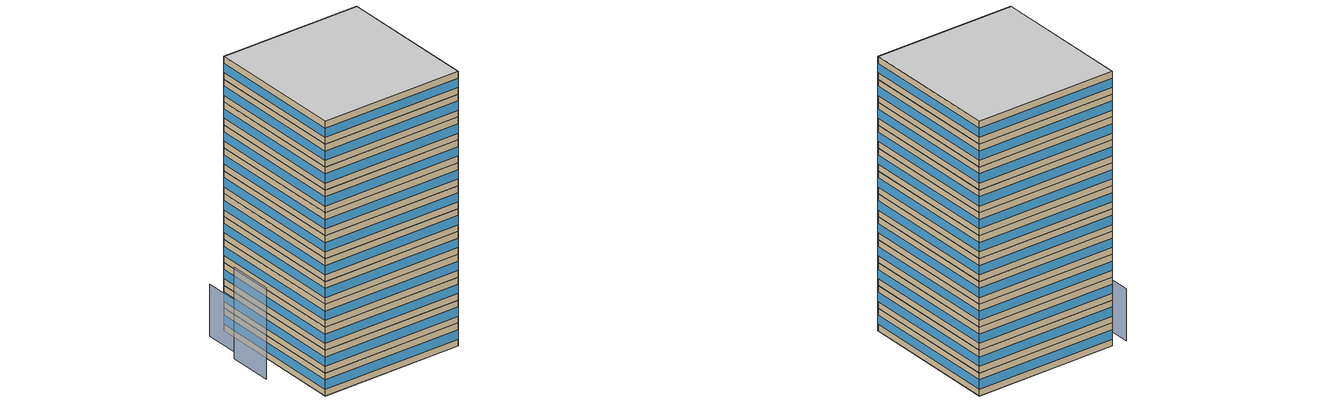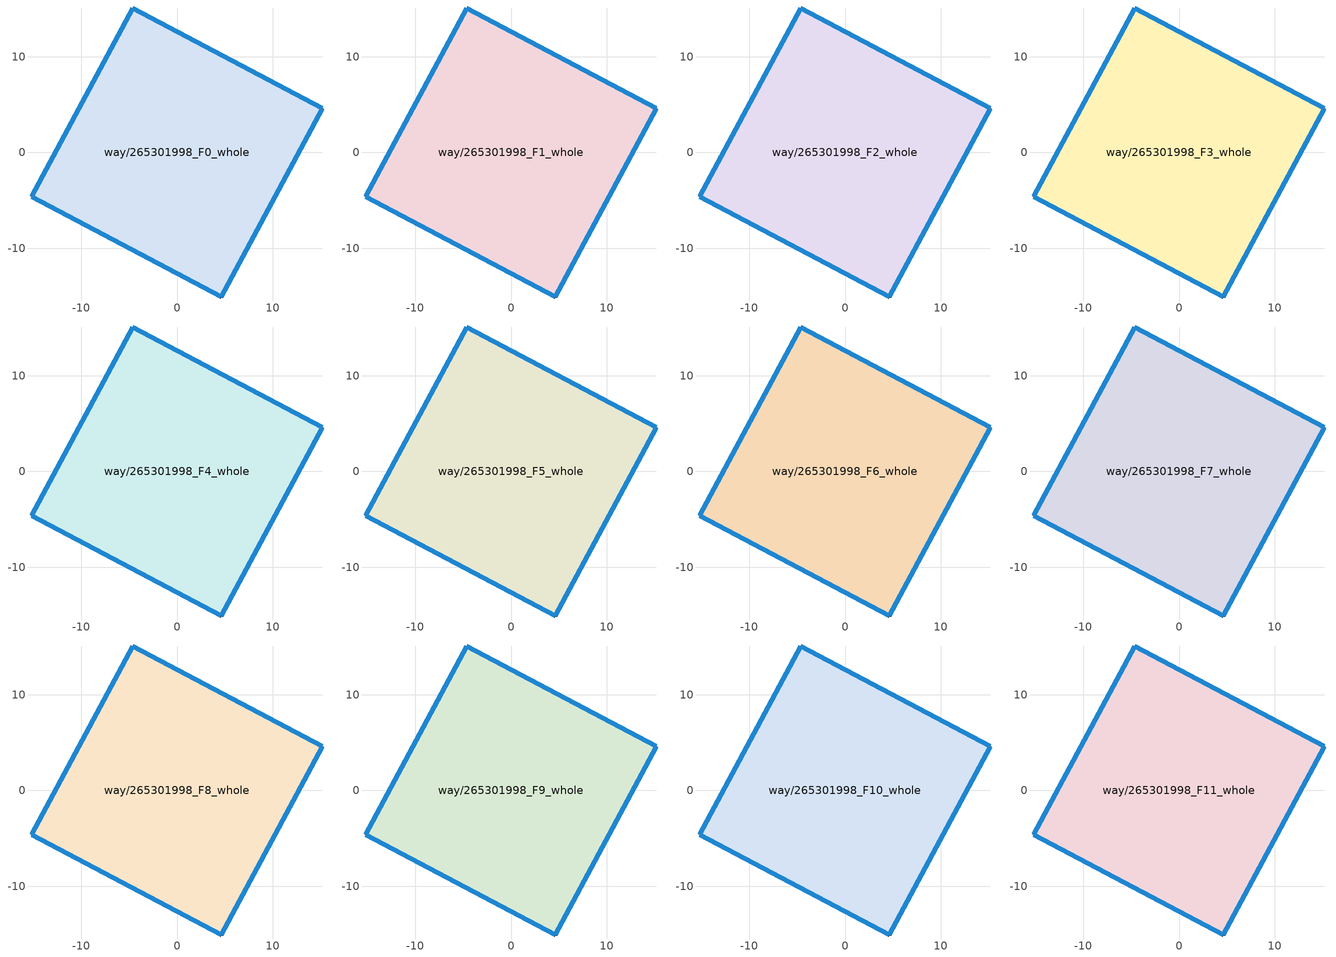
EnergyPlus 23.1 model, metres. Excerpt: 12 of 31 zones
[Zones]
way/265301998_F0_whole
 floor ground (Floor_Construction): 4.64,-15.07 15.14,4.6 -4.64,15.07 -15.14,-4.6 z0
 wall outside (Wall_Construction): 4.64,-15.07 -15.14,-4.6 -4.64,15.07 15.14,4.6 4.64,-15.07 z0:3.5
 window (Window_Construction): 4.63,-15.07 -15.13,-4.6 / -15.14,-4.59 -4.64,15.06 / -4.63,15.07 15.13,4.6 / 15.14,4.59 4.64,-15.06 z1.05:2.45
way/265301998_F1_whole
 floor to way/265301998_F0_whole (Floor_Construction): 4.64,-15.07 15.14,4.6 -4.64,15.07 -15.14,-4.6 z3.5
 wall outside (Wall_Construction): 4.64,-15.07 -15.14,-4.6 -4.64,15.07 15.14,4.6 4.64,-15.07 z3.5:7
 window (Window_Construction): 4.63,-15.07 -15.13,-4.6 / -15.14,-4.59 -4.64,15.06 / -4.63,15.07 15.13,4.6 / 15.14,4.59 4.64,-15.06 z4.55:5.95
way/265301998_F2_whole
 floor to way/265301998_F1_whole (Floor_Construction): 4.64,-15.07 15.14,4.6 -4.64,15.07 -15.14,-4.6 z7
 wall outside (Wall_Construction): 4.64,-15.07 -15.14,-4.6 -4.64,15.07 15.14,4.6 4.64,-15.07 z7:10.5
 window (Window_Construction): 4.63,-15.07 -15.13,-4.6 / -15.14,-4.59 -4.64,15.06 / -4.63,15.07 15.13,4.6 / 15.14,4.59 4.64,-15.06 z8.05:9.45
way/265301998_F3_whole
 floor to way/265301998_F2_whole (Floor_Construction): 4.64,-15.07 15.14,4.6 -4.64,15.07 -15.14,-4.6 z10.5
 wall outside (Wall_Construction): 4.64,-15.07 -15.14,-4.6 -4.64,15.07 15.14,4.6 4.64,-15.07 z10.5:14
 window (Window_Construction): 4.63,-15.07 -15.13,-4.6 / -15.14,-4.59 -4.64,15.06 / -4.63,15.07 15.13,4.6 / 15.14,4.59 4.64,-15.06 z11.55:12.95
way/265301998_F4_whole
 floor to way/265301998_F3_whole (Floor_Construction): 4.64,-15.07 15.14,4.6 -4.64,15.07 -15.14,-4.6 z14
 wall outside (Wall_Construction): 4.64,-15.07 -15.14,-4.6 -4.64,15.07 15.14,4.6 4.64,-15.07 z14:17.5
 window (Window_Construction): 4.63,-15.07 -15.13,-4.6 / -15.14,-4.59 -4.64,15.06 / -4.63,15.07 15.13,4.6 / 15.14,4.59 4.64,-15.06 z15.05:16.45
way/265301998_F5_whole
 floor to way/265301998_F4_whole (Floor_Construction): 4.64,-15.07 15.14,4.6 -4.64,15.07 -15.14,-4.6 z17.5
 wall outside (Wall_Construction): 4.64,-15.07 -15.14,-4.6 -4.64,15.07 15.14,4.6 4.64,-15.07 z17.5:21
 window (Window_Construction): 4.63,-15.07 -15.13,-4.6 / -15.14,-4.59 -4.64,15.06 / -4.63,15.07 15.13,4.6 / 15.14,4.59 4.64,-15.06 z18.55:19.95
way/265301998_F6_whole
 floor to way/265301998_F5_whole (Floor_Construction): 4.64,-15.07 15.14,4.6 -4.64,15.07 -15.14,-4.6 z21
 wall outside (Wall_Construction): 4.64,-15.07 -15.14,-4.6 -4.64,15.07 15.14,4.6 4.64,-15.07 z21:24.5
 window (Window_Construction): 4.63,-15.07 -15.13,-4.6 / -15.14,-4.59 -4.64,15.06 / -4.63,15.07 15.13,4.6 / 15.14,4.59 4.64,-15.06 z22.05:23.45
way/265301998_F7_whole
 floor to way/265301998_F6_whole (Floor_Construction): 4.64,-15.07 15.14,4.6 -4.64,15.07 -15.14,-4.6 z24.5
 wall outside (Wall_Construction): 4.64,-15.07 -15.14,-4.6 -4.64,15.07 15.14,4.6 4.64,-15.07 z24.5:28
 window (Window_Construction): 4.63,-15.07 -15.13,-4.6 / -15.14,-4.59 -4.64,15.06 / -4.63,15.07 15.13,4.6 / 15.14,4.59 4.64,-15.06 z25.55:26.95
way/265301998_F8_whole
 floor to way/265301998_F7_whole (Floor_Construction): 4.64,-15.07 15.14,4.6 -4.64,15.07 -15.14,-4.6 z28
 wall outside (Wall_Construction): 4.64,-15.07 -15.14,-4.6 -4.64,15.07 15.14,4.6 4.64,-15.07 z28:31.5
 window (Window_Construction): 4.63,-15.07 -15.13,-4.6 / -15.14,-4.59 -4.64,15.06 / -4.63,15.07 15.13,4.6 / 15.14,4.59 4.64,-15.06 z29.05:30.45
way/265301998_F9_whole
 floor to way/265301998_F8_whole (Floor_Construction): 4.64,-15.07 15.14,4.6 -4.64,15.07 -15.14,-4.6 z31.5
 wall outside (Wall_Construction): 4.64,-15.07 -15.14,-4.6 -4.64,15.07 15.14,4.6 4.64,-15.07 z31.5:35
 window (Window_Construction): 4.63,-15.07 -15.13,-4.6 / -15.14,-4.59 -4.64,15.06 / -4.63,15.07 15.13,4.6 / 15.14,4.59 4.64,-15.06 z32.55:33.95
way/265301998_F10_whole
 floor to way/265301998_F9_whole (Floor_Construction): 4.64,-15.07 15.14,4.6 -4.64,15.07 -15.14,-4.6 z35
 wall outside (Wall_Construction): 4.64,-15.07 -15.14,-4.6 -4.64,15.07 15.14,4.6 4.64,-15.07 z35:38.5
 window (Window_Construction): 4.63,-15.07 -15.13,-4.6 / -15.14,-4.59 -4.64,15.06 / -4.63,15.07 15.13,4.6 / 15.14,4.59 4.64,-15.06 z36.05:37.45
way/265301998_F11_whole
 floor to way/265301998_F10_whole (Floor_Construction): 4.64,-15.07 15.14,4.6 -4.64,15.07 -15.14,-4.6 z38.5
 wall outside (Wall_Construction): 4.64,-15.07 -15.14,-4.6 -4.64,15.07 15.14,4.6 4.64,-15.07 z38.5:42
 window (Window_Construction): 4.63,-15.07 -15.13,-4.6 / -15.14,-4.59 -4.64,15.06 / -4.63,15.07 15.13,4.6 / 15.14,4.59 4.64,-15.06 z39.55:40.95
 ceiling to way/265301998_F12_whole (Floor_Construction): 15.14,4.6 4.64,-15.07 -15.14,-4.6 -4.64,15.07 z42
shading: -10.94,10.65 -14.26,4.39 z0:14; -6.72,16.13 -9.91,10.09 z0:7.9
[Building]
OpenUBEM_Building: North Axis=0; Terrain=City; Solar Distribution=FullExterior
[Site:Location]
New.York-Central.Park.Obs-Belvedere.Castle: Latitude=40.77889; Longitude=-73.9692; Time Zone=-5; Elevation=48
[SizingPeriod:WeatherFileDays]
AnnualSizingPeriod: Begin Month=1; Begin Day of Month=1; End Month=12; End Day of Month=31; Day of Week for Start Day=Monday; Use Weather File Daylight Saving Period=No; Use Weather File Rain and Snow Indicators=No
[SITE:WATERMAINSTEMPERATURE]
Calculation Method=CorrelationFromWeatherFile
[MATERIAL:NOMASS] Roughness=MediumRough; Thermal Absorptance=0.9; Solar Absorptance=0.7; Visible Absorptance=0.7
Name | Thermal Resistance
Wall_Assembly | 2.75482
Floor_Assembly | 3.08642
[WINDOWMATERIAL:SIMPLEGLAZINGSYSTEM]
Window_Material: UFactor=2.044; Solar Heat Gain Coefficient=0.36; Visible Transmittance=0.6
[CONSTRUCTION]
Wall_Construction: Wall_Assembly
Floor_Construction: Floor_Assembly
Window_Construction: Window_Material
[ZONE] Type=1; Multiplier=1; Ceiling Height=autocalculate; Volume=autocalculate; Floor Area=autocalculate; Part of Total Floor Area=Yes
way/265301998_F0_whole; way/265301998_F1_whole; way/265301998_F2_whole; way/265301998_F3_whole; way/265301998_F4_whole; way/265301998_F5_whole; way/265301998_F6_whole; way/265301998_F7_whole; way/265301998_F8_whole; way/265301998_F9_whole; way/265301998_F10_whole; way/265301998_F11_whole
[PEOPLE] Number of People Schedule=Occupancy_Schedule_TallBuilding; Number of People Calculation Method=People/Area; People per Floor Area=0.0538213; Fraction Radiant=0.3; Sensible Heat Fraction=autocalculate; Activity Level Schedule=Activity_Level; Carbon Dioxide Generation Rate=3.82e-08; Enable ASHRAE 55 Comfort Warnings=No; Mean Radiant Temperature Calculation Type=ZoneAveraged; Clothing Insulation Calculation Method=ClothingInsulationSchedule; Cold Stress Temperature Threshold=15.56; Heat Stress Temperature Threshold=30
Name | Zone or ZoneList or Space or SpaceList
People_way/265301998_F0_whole | way/265301998_F0_whole
People_way/265301998_F1_whole | way/265301998_F1_whole
People_way/265301998_F2_whole | way/265301998_F2_whole
People_way/265301998_F3_whole | way/265301998_F3_whole
People_way/265301998_F4_whole | way/265301998_F4_whole
People_way/265301998_F5_whole | way/265301998_F5_whole
People_way/265301998_F6_whole | way/265301998_F6_whole
People_way/265301998_F7_whole | way/265301998_F7_whole
People_way/265301998_F8_whole | way/265301998_F8_whole
People_way/265301998_F9_whole | way/265301998_F9_whole
People_way/265301998_F10_whole | way/265301998_F10_whole
People_way/265301998_F11_whole | way/265301998_F11_whole
[LIGHTS] Schedule=Lighting_Schedule_TallBuilding; Design Level Calculation Method=Watts/Area; Watts per Zone Floor Area=10.76; Return Air Fraction=0; Fraction Radiant=0.42; Fraction Visible=0; Fraction Replaceable=1; EndUse Subcategory=General; Return Air Fraction Calculated from Plenum Temperature=No; Return Air Fraction Function of Plenum Temperature Coefficient 1=0; Return Air Fraction Function of Plenum Temperature Coefficient 2=0
Name | Zone or ZoneList or Space or SpaceList
Lights_way/265301998_F0_whole | way/265301998_F0_whole
Lights_way/265301998_F1_whole | way/265301998_F1_whole
Lights_way/265301998_F2_whole | way/265301998_F2_whole
Lights_way/265301998_F3_whole | way/265301998_F3_whole
Lights_way/265301998_F4_whole | way/265301998_F4_whole
Lights_way/265301998_F5_whole | way/265301998_F5_whole
Lights_way/265301998_F6_whole | way/265301998_F6_whole
Lights_way/265301998_F7_whole | way/265301998_F7_whole
Lights_way/265301998_F8_whole | way/265301998_F8_whole
Lights_way/265301998_F9_whole | way/265301998_F9_whole
Lights_way/265301998_F10_whole | way/265301998_F10_whole
Lights_way/265301998_F11_whole | way/265301998_F11_whole
[ELECTRICEQUIPMENT] Schedule=Equipment_Schedule_TallBuilding; Design Level Calculation Method=Watts/Area; Watts per Zone Floor Area=10.76; Fraction Latent=0; Fraction Radiant=0.5; Fraction Lost=0; EndUse Subcategory=General
Name | Zone or ZoneList or Space or SpaceList
Equipment_way/265301998_F0_whole | way/265301998_F0_whole
Equipment_way/265301998_F1_whole | way/265301998_F1_whole
Equipment_way/265301998_F2_whole | way/265301998_F2_whole
Equipment_way/265301998_F3_whole | way/265301998_F3_whole
Equipment_way/265301998_F4_whole | way/265301998_F4_whole
Equipment_way/265301998_F5_whole | way/265301998_F5_whole
Equipment_way/265301998_F6_whole | way/265301998_F6_whole
Equipment_way/265301998_F7_whole | way/265301998_F7_whole
Equipment_way/265301998_F8_whole | way/265301998_F8_whole
Equipment_way/265301998_F9_whole | way/265301998_F9_whole
Equipment_way/265301998_F10_whole | way/265301998_F10_whole
Equipment_way/265301998_F11_whole | way/265301998_F11_whole
[ZONEINFILTRATION:DESIGNFLOWRATE] Schedule=Infiltration_Schedule_TallBuilding; Design Flow Rate Calculation Method=Flow/ExteriorWallArea; Flow Rate per Exterior Surface Area=0.000285; Constant Term Coefficient=1; Temperature Term Coefficient=0; Velocity Term Coefficient=0; Velocity Squared Term Coefficient=0
Name | Zone or ZoneList or Space or SpaceList
Infiltration_way/265301998_F0_whole | way/265301998_F0_whole
Infiltration_way/265301998_F1_whole | way/265301998_F1_whole
Infiltration_way/265301998_F2_whole | way/265301998_F2_whole
Infiltration_way/265301998_F3_whole | way/265301998_F3_whole
Infiltration_way/265301998_F4_whole | way/265301998_F4_whole
Infiltration_way/265301998_F5_whole | way/265301998_F5_whole
Infiltration_way/265301998_F6_whole | way/265301998_F6_whole
Infiltration_way/265301998_F7_whole | way/265301998_F7_whole
Infiltration_way/265301998_F8_whole | way/265301998_F8_whole
Infiltration_way/265301998_F9_whole | way/265301998_F9_whole
Infiltration_way/265301998_F10_whole | way/265301998_F10_whole
Infiltration_way/265301998_F11_whole | way/265301998_F11_whole
[HVACTEMPLATE:THERMOSTAT] Heating Setpoint Schedule=Heating_Setpoint_TallBuilding; Cooling Setpoint Schedule=Cooling_Setpoint_TallBuilding
way/265301998_F0_whole_Thermostat; way/265301998_F1_whole_Thermostat; way/265301998_F2_whole_Thermostat; way/265301998_F3_whole_Thermostat; way/265301998_F4_whole_Thermostat; way/265301998_F5_whole_Thermostat; way/265301998_F6_whole_Thermostat; way/265301998_F7_whole_Thermostat; way/265301998_F8_whole_Thermostat; way/265301998_F9_whole_Thermostat; way/265301998_F10_whole_Thermostat; way/265301998_F11_whole_Thermostat; way/265301998_F12_whole_Thermostat; way/265301998_F13_whole_Thermostat; way/265301998_F14_whole_Thermostat; way/265301998_F15_whole_Thermostat; way/265301998_F16_whole_Thermostat; way/265301998_F17_whole_Thermostat; way/265301998_F18_whole_Thermostat; way/265301998_F19_whole_Thermostat; way/265301998_F20_whole_Thermostat; way/265301998_F21_whole_Thermostat; way/265301998_F22_whole_Thermostat; way/265301998_F23_whole_Thermostat; way/265301998_F24_whole_Thermostat; way/265301998_F25_whole_Thermostat; way/265301998_F26_whole_Thermostat; way/265301998_F27_whole_Thermostat; way/265301998_F28_whole_Thermostat; way/265301998_F29_whole_Thermostat; way/265301998_F30_whole_Thermostat
[HVACTEMPLATE:ZONE:VAV] Template VAV System=way/265301998_VAV_Sys; Supply Air Maximum Flow Rate=autosize; Zone Minimum Air Flow Input Method=Constant; Constant Minimum Air Flow Fraction=0.3; Outdoor Air Method=Flow/Person; Outdoor Air Flow Rate per Person=0.01; Outdoor Air Flow Rate per Zone Floor Area=0; Outdoor Air Flow Rate per Zone=0; Reheat Coil Type=HotWater; Damper Heating Action=Reverse; Baseboard Heating Type=None; Baseboard Heating Capacity=autosize; Zone Cooling Design Supply Air Temperature Input Method=SystemSupplyAirTemperature; Zone Cooling Design Supply Air Temperature=12.8; Zone Cooling Design Supply Air Temperature Difference=11.11; Zone Heating Design Supply Air Temperature Input Method=SupplyAirTemperature; Zone Heating Design Supply Air Temperature=50; Zone Heating Design Supply Air Temperature Difference=30
Name | Template Thermostat
way/265301998_F0_whole | way/265301998_F0_whole_Thermostat
way/265301998_F1_whole | way/265301998_F1_whole_Thermostat
way/265301998_F2_whole | way/265301998_F2_whole_Thermostat
way/265301998_F3_whole | way/265301998_F3_whole_Thermostat
way/265301998_F4_whole | way/265301998_F4_whole_Thermostat
way/265301998_F5_whole | way/265301998_F5_whole_Thermostat
way/265301998_F6_whole | way/265301998_F6_whole_Thermostat
way/265301998_F7_whole | way/265301998_F7_whole_Thermostat
way/265301998_F8_whole | way/265301998_F8_whole_Thermostat
way/265301998_F9_whole | way/265301998_F9_whole_Thermostat
way/265301998_F10_whole | way/265301998_F10_whole_Thermostat
way/265301998_F11_whole | way/265301998_F11_whole_Thermostat
[HVACTEMPLATE:SYSTEM:VAV]
way/265301998_VAV_Sys: Supply Fan Maximum Flow Rate=autosize; Supply Fan Minimum Flow Rate=autosize; Supply Fan Total Efficiency=0.6084; Supply Fan Delta Pressure=1389.42; Supply Fan Motor Efficiency=0.9; Supply Fan Motor in Air Stream Fraction=1; Cooling Coil Type=ChilledWater; Cooling Coil Design Setpoint=12.8; Heating Coil Type=HotWater; Heating Coil Design Setpoint=10; Gas Heating Coil Efficiency=0.8; Gas Heating Coil Parasitic Electric Load=0; Preheat Coil Type=None; Preheat Coil Design Setpoint=7.2; Gas Preheat Coil Efficiency=0.8; Gas Preheat Coil Parasitic Electric Load=0; Maximum Outdoor Air Flow Rate=autosize; Minimum Outdoor Air Flow Rate=autosize; Minimum Outdoor Air Control Type=ProportionalMinimum; Economizer Type=DifferentialDryBulb; Economizer Lockout=NoLockout; Supply Fan Placement=DrawThrough; Supply Fan PartLoad Power Coefficients=InletVaneDampers; Night Cycle Control=StayOff; Heat Recovery Type=None; Sensible Heat Recovery Effectiveness=0.7; Latent Heat Recovery Effectiveness=0.65; Cooling Coil Setpoint Reset Type=Warmest; Heating Coil Setpoint Reset Type=None; Dehumidification Control Type=None; Dehumidification Setpoint=60; Humidifier Type=None; Humidifier Rated Capacity=1e-06; Humidifier Rated Electric Power=autosize; Humidifier Setpoint=30; Sizing Option=NonCoincident; Return Fan=No; Return Fan Total Efficiency=0.7; Return Fan Delta Pressure=500; Return Fan Motor Efficiency=0.9; Return Fan Motor in Air Stream Fraction=1; Return Fan PartLoad Power Coefficients=InletVaneDampers
[HVACTEMPLATE:PLANT:CHILLEDWATERLOOP]
OpenUBEM_CHW_Loop: Pump Control Type=Intermittent; Chiller Plant Operation Scheme Type=Default; Chilled Water Design Setpoint=6.67; Chilled Water Pump Configuration=ConstantPrimaryNoSecondary; Primary Chilled Water Pump Rated Head=179352; Secondary Chilled Water Pump Rated Head=179352; Condenser Plant Operation Scheme Type=Default; Condenser Water Design Setpoint=29.4; Condenser Water Pump Rated Head=179352; Chilled Water Setpoint Reset Type=None; Chilled Water Setpoint at Outdoor DryBulb Low=12.2; Chilled Water Reset Outdoor DryBulb Low=15.6; Chilled Water Setpoint at Outdoor DryBulb High=6.7; Chilled Water Reset Outdoor DryBulb High=26.7; Chilled Water Primary Pump Type=SinglePump; Chilled Water Secondary Pump Type=SinglePump; Condenser Water Pump Type=SinglePump; Chilled Water Supply Side Bypass Pipe=Yes; Chilled Water Demand Side Bypass Pipe=Yes; Condenser Water Supply Side Bypass Pipe=Yes; Condenser Water Demand Side Bypass Pipe=Yes; Fluid Type=Water; Loop Design Delta Temperature=8.33; Chilled Water Load Distribution Scheme=SequentialLoad; Condenser Water Load Distribution Scheme=SequentialLoad
[HVACTEMPLATE:PLANT:CHILLER]
OpenUBEM_Chiller: Chiller Type=ElectricCentrifugalChiller; Capacity=autosize; Nominal COP=6.908; Condenser Type=WaterCooled; Priority=1; Sizing Factor=1; Minimum Part Load Ratio=0; Maximum Part Load Ratio=1; Optimum Part Load Ratio=1; Minimum Unloading Ratio=0.25; Leaving Chilled Water Lower Temperature Limit=5
[HVACTEMPLATE:PLANT:TOWER]
OpenUBEM_Tower: Tower Type=TwoSpeed; High Speed Nominal Capacity=autosize; High Speed Fan Power=autosize; Low Speed Nominal Capacity=autosize; Low Speed Fan Power=autosize; Free Convection Capacity=autosize; Priority=1; Sizing Factor=1; Template Plant Loop Type=ChilledWater
[HVACTEMPLATE:PLANT:HOTWATERLOOP]
OpenUBEM_HW_Loop: Pump Control Type=Intermittent; Hot Water Plant Operation Scheme Type=Default; Hot Water Design Setpoint=60; Hot Water Pump Configuration=ConstantFlow; Hot Water Pump Rated Head=179352; Hot Water Setpoint Reset Type=None; Hot Water Setpoint at Outdoor DryBulb Low=82.2; Hot Water Reset Outdoor DryBulb Low=-6.7; Hot Water Setpoint at Outdoor DryBulb High=65.6; Hot Water Reset Outdoor DryBulb High=10; Hot Water Pump Type=SinglePump; Supply Side Bypass Pipe=Yes; Demand Side Bypass Pipe=Yes; Fluid Type=Water; Loop Design Delta Temperature=11; Load Distribution Scheme=SequentialLoad
[HVACTEMPLATE:PLANT:BOILER]
OpenUBEM_HW_Boiler: Boiler Type=CondensingHotWaterBoiler; Capacity=autosize; Efficiency=0.945; Fuel Type=NaturalGas; Priority=1; Sizing Factor=1; Minimum Part Load Ratio=0; Maximum Part Load Ratio=1.1; Optimum Part Load Ratio=1; Water Outlet Upper Temperature Limit=100; Template Plant Loop Type=HotWater
[WATERHEATER:MIXED]
DHW_Heater_TallBuilding: Tank Volume=0.3785; Setpoint Temperature Schedule=OpenUBEM_DHW_Setpoint; Deadband Temperature Difference=0; Heater Control Type=Cycle; Heater Maximum Capacity=607859; Heater Ignition Minimum Flow Rate=0; Heater Ignition Delay=0; Heater Fuel Type=NaturalGas; Heater Thermal Efficiency=0.808; Off Cycle Parasitic Fuel Consumption Rate=0; Off Cycle Parasitic Fuel Type=NaturalGas; Off Cycle Parasitic Heat Fraction to Tank=0; On Cycle Parasitic Fuel Consumption Rate=0; On Cycle Parasitic Heat Fraction to Tank=0; Ambient Temperature Indicator=Zone; Ambient Temperature Zone=way/265301998_F0_whole; Off Cycle Loss Coefficient to Ambient Temperature=7.56; Off Cycle Loss Fraction to Zone=1; On Cycle Loss Coefficient to Ambient Temperature=7.56; On Cycle Loss Fraction to Zone=1; Peak Use Flow Rate=0.00176015; Use Flow Rate Fraction Schedule=OpenUBEM_DHW_FlowFrac_TallBuilding; Use Side Effectiveness=1; Source Side Effectiveness=1; Use Side Design Flow Rate=autosize; Source Side Design Flow Rate=autosize; Indirect Water Heating Recovery Time=1.5; Source Side Flow Control Mode=IndirectHeatPrimarySetpoint; EndUse Subcategory=DHW
[WATERUSE:EQUIPMENT]
DHW_WaterUse_TallBuilding: EndUse Subcategory=DHW; Peak Flow Rate=0.00176015; Flow Rate Fraction Schedule=OpenUBEM_DHW_FlowFrac_TallBuilding; Target Temperature Schedule=OpenUBEM_DHW_Setpoint; Zone=way/265301998_F0_whole; Sensible Fraction Schedule=OpenUBEM_DHW_SensibleFrac; Latent Fraction Schedule=OpenUBEM_DHW_LatentFrac
[WATERUSE:CONNECTIONS]
DHW_WaterConn_TallBuilding: Hot Water Supply Temperature Schedule=OpenUBEM_DHW_Setpoint; Drain Water Heat Exchanger Type=None; Drain Water Heat Exchanger Destination=Plant; Water Use Equipment 1=DHW_WaterUse_TallBuilding
[SCHEDULE:COMPACT]
Occupancy_Schedule_TallBuilding: Through: 12/31, For: Weekdays, Until: 06:00, 0, Until: 07:00, 0.1, Until: 08:00, 0.2, Until: 12:00, 0.95, Until: 13:00, 0.5, Until: 17:00, 0.95, Until: 18:00, 0.3, Until: 22:00, 0.1, Until: 24:00, 0.05, For: Saturday, Until: 06:00, 0, Until: 08:00, 0.1, Until: 12:00, 0.3, Until: 17:00, 0.1, Until: 19:00, 0.05, Until: 24:00, 0, For: AllOtherDays, Until: 06:00, 0, Until: 18:00, 0.05, Until: 24:00, 0
Lighting_Schedule_TallBuilding: Through: 12/31, For: Weekdays, Until: 05:00, 0.04184, Until: 07:00, 0.08368, Until: 08:00, 0.25105, Until: 17:00, 0.75314, Until: 18:00, 0.41841, Until: 20:00, 0.25105, Until: 22:00, 0.16736, Until: 23:00, 0.08368, Until: 24:00, 0.04184, For: Saturday, Until: 06:00, 0.04184, Until: 08:00, 0.08368, Until: 12:00, 0.25105, Until: 17:00, 0.12552, Until: 24:00, 0.04184, For: AllOtherDays, Until: 24:00, 0.04184
Equipment_Schedule_TallBuilding: Through: 12/31, For: Weekdays, Until: 06:00, 0.307674, Until: 08:00, 0.381235, Until: 12:00, 0.857778, Until: 13:00, 0.76247, Until: 17:00, 0.857778, Until: 18:00, 0.476543, Until: 24:00, 0.381235, For: Saturday, Until: 06:00, 0.230755, Until: 08:00, 0.381235, Until: 12:00, 0.476543, Until: 17:00, 0.33358, Until: 19:00, 0.285926, Until: 24:00, 0.230755, For: AllOtherDays, Until: 06:00, 0.230755, Until: 18:00, 0.285926, Until: 24:00, 0.230755
Heating_Setpoint_TallBuilding: Through: 12/31, For: Weekdays, Until: 06:00, 15.6, Until: 07:00, 21.1, Until: 08:00, 21.1, Until: 12:00, 21.1, Until: 13:00, 21.1, Until: 17:00, 21.1, Until: 19:00, 21.1, Until: 24:00, 15.6, For: Saturday, Until: 06:00, 15.6, Until: 08:00, 21.1, Until: 12:00, 21.1, Until: 17:00, 21.1, Until: 19:00, 21.1, Until: 24:00, 15.6, For: AllOtherDays, Until: 06:00, 15.6, Until: 18:00, 21.1, Until: 24:00, 15.6
Cooling_Setpoint_TallBuilding: Through: 12/31, For: Weekdays, Until: 06:00, 29.4, Until: 07:00, 23.9, Until: 08:00, 23.9, Until: 12:00, 23.9, Until: 13:00, 23.9, Until: 17:00, 23.9, Until: 18:00, 23.9, Until: 22:00, 23.9, Until: 24:00, 23.9, For: Saturday, Until: 06:00, 29.4, Until: 08:00, 23.9, Until: 12:00, 23.9, Until: 17:00, 23.9, Until: 19:00, 23.9, Until: 24:00, 29.4, For: AllOtherDays, Until: 06:00, 29.4, Until: 18:00, 23.9, Until: 24:00, 29.4
Infiltration_Schedule_TallBuilding: Through: 12/31, For: Weekdays, Until: 06:00, 1, Until: 07:00, 0.25, Until: 08:00, 0.25, Until: 12:00, 0.25, Until: 13:00, 0.25, Until: 17:00, 0.25, Until: 18:00, 0.25, Until: 22:00, 0.25, Until: 24:00, 0.25, For: Saturday, Until: 06:00, 1, Until: 08:00, 0.25, Until: 12:00, 0.25, Until: 17:00, 0.25, Until: 19:00, 0.25, Until: 24:00, 1, For: AllOtherDays, Until: 06:00, 1, Until: 18:00, 0.25, Until: 24:00, 1
[Schedule:Constant]
Activity_Level: Hourly Value=120
[SCHEDULE:CONSTANT]
Name | Hourly Value
OpenUBEM_DHW_Setpoint | 60
OpenUBEM_DHW_FlowFrac_TallBuilding | 0.229643
OpenUBEM_DHW_SensibleFrac | 0.2
OpenUBEM_DHW_LatentFrac | 0.05
